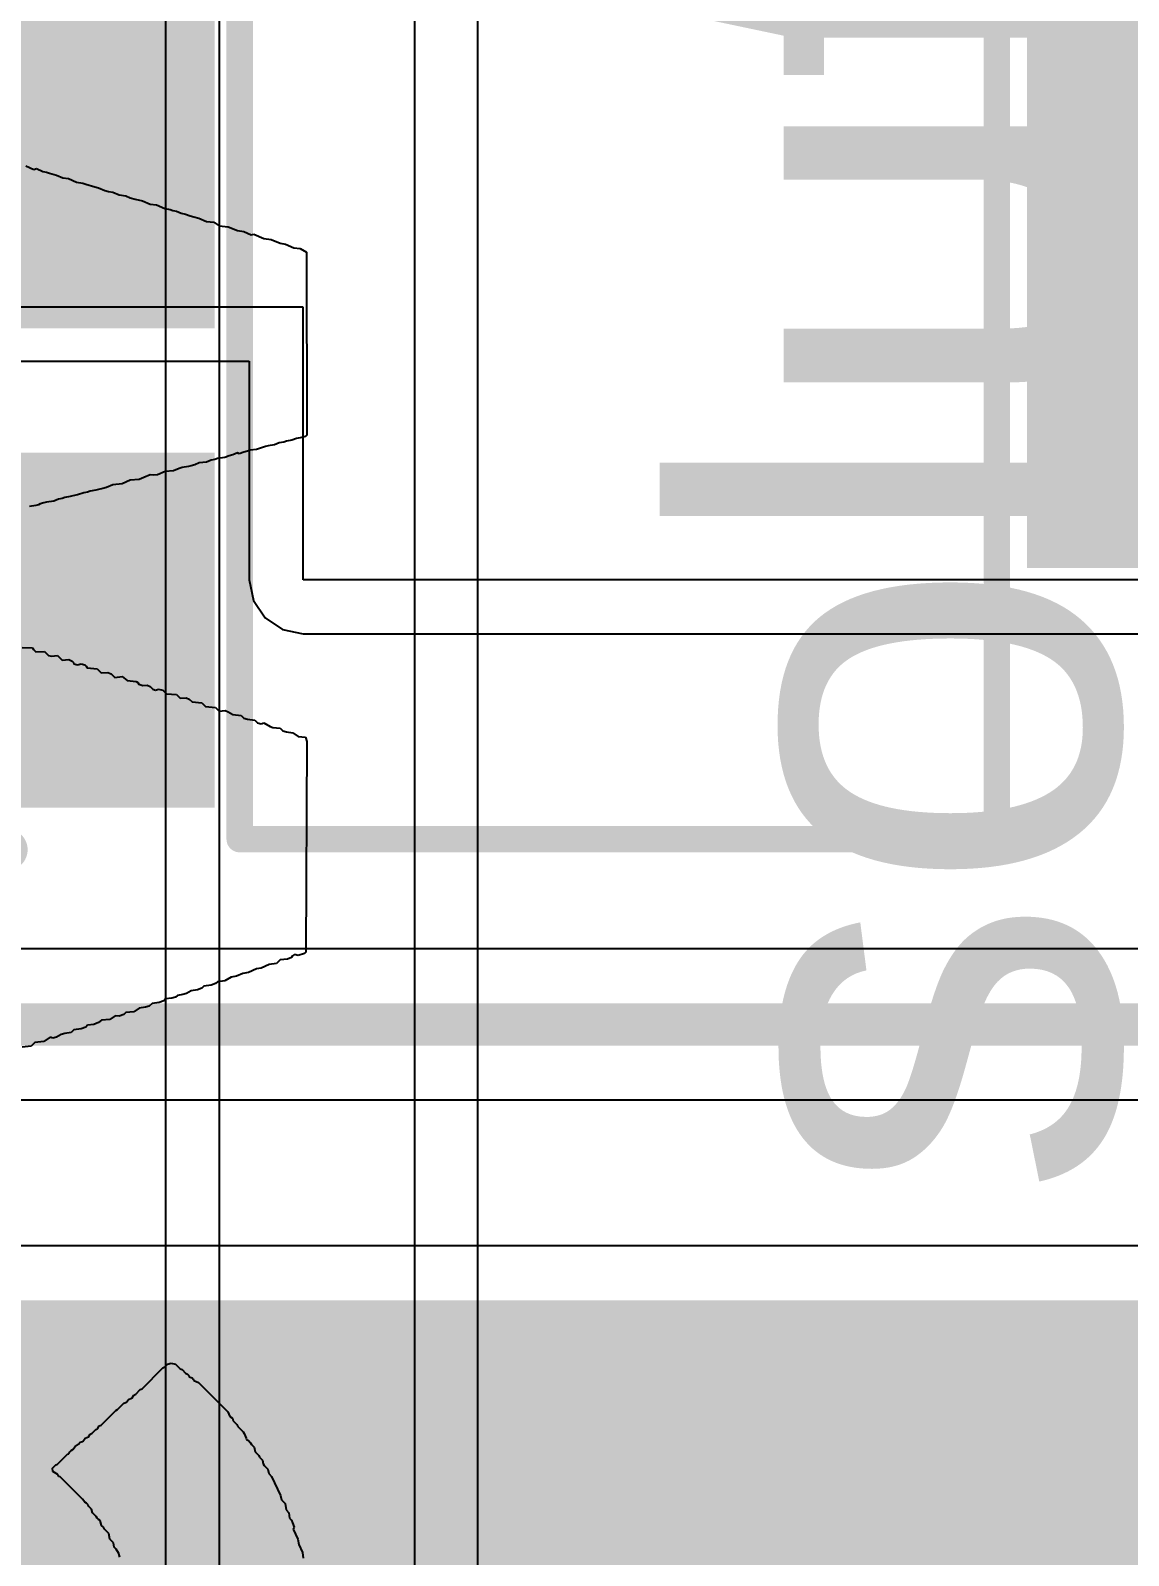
# Model space of a CAD drawing. Header units: inches. Extents: x 0 to 208, y 0 to 213.
# Drawn here: x 0.7735 to 0.9809, y 2.1997 to 2.4877 of the extents above; entities that cross this region are included whole.
import ezdxf

# ---------------------------------------------------------------- set-up
doc = ezdxf.new("R2010")
doc.units = ezdxf.units.IN
doc.header["$MEASUREMENT"] = 0
for name, color, linetype in [('Bottom Layer', 5, 'Continuous'), ('Bottom Overlay', 54, 'Continuous'), ('Bottom Paste', 16, 'Continuous'), ('Bottom Solder', 6, 'Continuous'), ('L3_SIG1', 76, 'Continuous'), ('L4_PWR', 90, 'Continuous'), ('Top Layer', 1, 'Continuous'), ('Top Overlay', 2, 'Continuous')]:
    doc.layers.add(name, color=color, linetype=linetype)
doc.styles.add('Arial', font='', dxfattribs={"height": 0.2})
doc.styles.get('Arial').set_extended_font_data('Arial')

# ---------------------------------------------------------------- blocks, each defined once
blk = doc.blocks.new('SOT__223_B_180')
at = {"layer": 'Bottom Layer'}
for points in [[(-0.12008, 0.15945), (-0.06102, 0.15945), (-0.06102, 0.08071), (-0.12008, 0.08071)], [(-0.02953, 0.15945), (0.02953, 0.15945), (0.02953, 0.08071), (-0.02953, 0.08071)], [(0.06102, 0.15945), (0.12008, 0.15945), (0.12008, 0.08071), (0.06102, 0.08071)], [(-0.0748, -0.08071), (0.0748, -0.08071), (0.0748, -0.15945), (-0.0748, -0.15945)]]:
    blk.add_hatch(color=5, dxfattribs=at).paths.add_polyline_path(points)
at = {"layer": 'Bottom Paste'}
for points in [[(-0.12008, 0.15945), (-0.06102, 0.15945), (-0.06102, 0.08071), (-0.12008, 0.08071)], [(-0.02953, 0.15945), (0.02953, 0.15945), (0.02953, 0.08071), (-0.02953, 0.08071)], [(0.06102, 0.15945), (0.12008, 0.15945), (0.12008, 0.08071), (0.06102, 0.08071)], [(-0.0748, -0.08071), (0.0748, -0.08071), (0.0748, -0.15945), (-0.0748, -0.15945)]]:
    blk.add_hatch(color=16, dxfattribs=at).paths.add_polyline_path(points)
at = {"layer": 'Bottom Solder'}
for points in [[(-0.12408, 0.16345), (-0.05702, 0.16345), (-0.05702, 0.07671), (-0.12408, 0.07671)], [(-0.03353, 0.16345), (0.03353, 0.16345), (0.03353, 0.07671), (-0.03353, 0.07671)], [(0.05702, 0.16345), (0.12408, 0.16345), (0.12408, 0.07671), (0.05702, 0.07671)], [(-0.0788, -0.07671), (0.0788, -0.07671), (0.0788, -0.16345), (-0.0788, -0.16345)]]:
    blk.add_hatch(color=6, dxfattribs=at).paths.add_polyline_path(points)
at = {"layer": 'Bottom Overlay'}
for points in [[(-0.132, 0.126, 0.00787, 0.00787, 0), (-0.127, 0.121, 0.00787, 0.00787, 0)], [(-0.132, 0.126, 0.00787, 0.00787, 0), (-0.132, 0.116, 0.00787, 0.00787, 0)], [(-0.127, 0.121, 0.00787, 0.00787, 0), (-0.132, 0.116, 0.00787, 0.00787, 0)], [(-0.13, 0.072, 0.005, 0.005, 0), (0.13, 0.072, 0.005, 0.005, 0)], [(-0.13, 0.072, 0.005, 0.005, 0), (-0.13, -0.071, 0.005, 0.005, 0)], [(0.13, 0.072, 0.005, 0.005, 0), (0.13, -0.071, 0.005, 0.005, 0)], [(-0.13, -0.071, 0.005, 0.005, 0), (0.13, -0.071, 0.005, 0.005, 0)]]:
    blk.add_lwpolyline(points, format="xyseb", dxfattribs=at)
for points in [[(-0.13397, 0.126, 0.00394, 0.00394, 1), (-0.13003, 0.126, 0.00394, 0.00394, 1)], [(-0.13397, 0.126, 0.00394, 0.00394, 1), (-0.13003, 0.126, 0.00394, 0.00394, 1)], [(-0.12897, 0.121, 0.00394, 0.00394, 1), (-0.12503, 0.121, 0.00394, 0.00394, 1)], [(-0.12897, 0.121, 0.00394, 0.00394, 1), (-0.12503, 0.121, 0.00394, 0.00394, 1)], [(-0.13397, 0.116, 0.00394, 0.00394, 1), (-0.13003, 0.116, 0.00394, 0.00394, 1)], [(-0.13397, 0.116, 0.00394, 0.00394, 1), (-0.13003, 0.116, 0.00394, 0.00394, 1)], [(-0.13125, 0.072, 0.0025, 0.0025, 1), (-0.12875, 0.072, 0.0025, 0.0025, 1)], [(-0.13125, 0.072, 0.0025, 0.0025, 1), (-0.12875, 0.072, 0.0025, 0.0025, 1)], [(0.12875, 0.072, 0.0025, 0.0025, 1), (0.13125, 0.072, 0.0025, 0.0025, 1)], [(0.12875, 0.072, 0.0025, 0.0025, 1), (0.13125, 0.072, 0.0025, 0.0025, 1)], [(-0.13125, -0.071, 0.0025, 0.0025, 1), (-0.12875, -0.071, 0.0025, 0.0025, 1)], [(-0.13125, -0.071, 0.0025, 0.0025, 1), (-0.12875, -0.071, 0.0025, 0.0025, 1)], [(0.12875, -0.071, 0.0025, 0.0025, 1), (0.13125, -0.071, 0.0025, 0.0025, 1)], [(0.12875, -0.071, 0.0025, 0.0025, 1), (0.13125, -0.071, 0.0025, 0.0025, 1)]]:
    blk.add_lwpolyline(points, format="xyseb", close=True, dxfattribs=at)

msp = doc.modelspace()

# ---------------------------------------------------------------- linework, layer by layer
at = {"layer": 'Bottom Layer'}
for p, q in [((0.825, 2.43547), (0.70776, 2.43547)), ((0.825, 2.384), (0.825, 2.43547)), ((0.71796, 2.42528), (0.8148, 2.42528)), ((0.8148, 2.42528), (0.8148, 2.384)), ((0.8148, 2.384), (0.81558, 2.3801)), ((1.08, 2.384), (0.825, 2.384)), ((0.81558, 2.3801), (0.81779, 2.37679)), ((0.81779, 2.37679), (0.8211, 2.37458)), ((0.8211, 2.37458), (0.825, 2.3738)), ((0.825, 2.3738), (1.08, 2.3738)), ((2.23724, 2.25817), (0.5872, 2.25817))]:
    msp.add_line(p, q, dxfattribs=at)
msp.add_lwpolyline([(0.53894, 2.22287, 0.05, 0.05, 0), (5.03359, 2.22287, 0.05, 0.05, 0)], format="xyseb", dxfattribs=at)
at = {"layer": 'L3_SIG1'}
for p, q in [((0.799, 2.656), (0.799, 2.0736)), ((0.8092, 2.0736), (0.8092, 2.656))]:
    msp.add_line(p, q, dxfattribs=at)
at = {"layer": 'L4_PWR'}
for p, q in [((0.846, 2.78693), (0.846, 1.73699)), ((0.858, 1.819), (0.858, 2.78693))]:
    msp.add_line(p, q, dxfattribs=at)
at = {"layer": 'Top Layer'}
for p, q in [((1.03843, 2.31427), (0.57052, 2.31427)), ((0.56461, 2.28573), (1.04043, 2.28573))]:
    msp.add_line(p, q, dxfattribs=at)
msp.add_lwpolyline([(0.56461, 2.3, 0.008, 0.008, 0), (1.056, 2.3, 0.008, 0.008, 0)], format="xyseb", dxfattribs=at)
at = {"layer": 'Top Overlay'}
for p, q in [((0.77258, 2.46217), (0.77413, 2.46148)), ((0.77413, 2.46148), (0.77464, 2.46165)), ((0.77464, 2.46165), (0.77584, 2.46114)), ((0.77584, 2.46114), (0.77653, 2.46097)), ((0.77653, 2.46097), (0.77704, 2.46079)), ((0.77704, 2.46079), (0.77842, 2.46045)), ((0.77842, 2.46045), (0.77962, 2.45994)), ((0.77962, 2.45994), (0.78065, 2.45977)), ((0.78065, 2.45977), (0.78219, 2.45908)), ((0.78219, 2.45908), (0.78339, 2.45891)), ((0.78339, 2.45891), (0.78391, 2.45874)), ((0.78391, 2.45874), (0.78562, 2.45822)), ((0.78562, 2.45822), (0.78631, 2.45805)), ((0.78631, 2.45805), (0.78751, 2.45753)), ((0.78751, 2.45753), (0.7882, 2.45736)), ((0.7882, 2.45736), (0.78906, 2.45719)), ((0.78906, 2.45719), (0.79026, 2.45668)), ((0.79026, 2.45668), (0.79146, 2.4565)), ((0.79146, 2.4565), (0.79232, 2.45616)), ((0.79232, 2.45616), (0.79326, 2.4559)), ((0.79326, 2.4559), (0.79463, 2.45556)), ((0.79463, 2.45556), (0.79609, 2.45496)), ((0.79609, 2.45496), (0.79729, 2.45479)), ((0.79729, 2.45479), (0.79884, 2.4541)), ((0.79884, 2.4541), (0.79987, 2.45393)), ((0.79987, 2.45393), (0.80038, 2.45376)), ((0.80038, 2.45376), (0.80107, 2.45359)), ((0.80107, 2.45359), (0.80193, 2.45324)), ((0.80193, 2.45324), (0.80278, 2.45307)), ((0.80278, 2.45307), (0.80364, 2.45273)), ((0.80364, 2.45273), (0.80433, 2.45256)), ((0.80433, 2.45256), (0.80527, 2.4523)), ((0.80527, 2.4523), (0.80673, 2.4517)), ((0.80673, 2.4517), (0.8081, 2.45153)), ((0.8081, 2.45153), (0.80913, 2.45084)), ((0.80913, 2.45084), (0.81085, 2.45067)), ((0.81085, 2.45067), (0.81257, 2.44998)), ((0.81257, 2.44998), (0.81377, 2.44981)), ((0.81377, 2.44981), (0.81514, 2.44913)), ((0.81514, 2.44913), (0.81566, 2.4493)), ((0.81566, 2.4493), (0.81754, 2.44844)), ((0.81754, 2.44844), (0.81892, 2.44827)), ((0.81892, 2.44827), (0.82063, 2.44758)), ((0.82063, 2.44758), (0.82166, 2.44741)), ((0.82166, 2.44741), (0.82321, 2.44672)), ((0.82321, 2.44672), (0.82441, 2.44655)), ((0.82441, 2.44655), (0.82561, 2.44586)), ((0.82561, 2.44586), (0.82569, 2.41129)), ((0.82569, 2.41129), (0.82544, 2.41103)), ((0.81497, 2.40845), (0.81445, 2.40828)), ((0.81617, 2.40863), (0.81497, 2.40845)), ((0.81694, 2.40888), (0.81617, 2.40863)), ((0.81789, 2.40914), (0.81694, 2.40888)), ((0.8184, 2.40931), (0.81789, 2.40914)), ((0.8196, 2.40948), (0.8184, 2.40931)), ((0.82046, 2.40983), (0.8196, 2.40948)), ((0.82132, 2.41), (0.82046, 2.40983)), ((0.82183, 2.41017), (0.82132, 2.41)), ((0.82286, 2.41034), (0.82183, 2.41017)), ((0.82372, 2.41068), (0.82286, 2.41034)), ((0.82475, 2.41086), (0.82372, 2.41068)), ((0.82544, 2.41103), (0.82475, 2.41086)), ((0.80381, 2.40554), (0.8033, 2.40537)), ((0.8045, 2.40571), (0.80381, 2.40554)), ((0.80536, 2.40605), (0.8045, 2.40571)), ((0.80673, 2.40622), (0.80536, 2.40605)), ((0.80759, 2.40657), (0.80673, 2.40622)), ((0.80828, 2.40674), (0.80759, 2.40657)), ((0.80879, 2.40691), (0.80828, 2.40674)), ((0.81016, 2.40708), (0.80879, 2.40691)), ((0.81102, 2.40742), (0.81016, 2.40708)), ((0.81171, 2.4076), (0.81102, 2.40742)), ((0.81257, 2.40794), (0.81171, 2.4076)), ((0.81291, 2.40777), (0.81257, 2.40794)), ((0.81377, 2.40811), (0.81291, 2.40777)), ((0.81445, 2.40828), (0.81377, 2.40811)), ((0.79232, 2.40279), (0.79077, 2.4021)), ((0.79403, 2.40296), (0.79232, 2.40279)), ((0.79489, 2.40331), (0.79403, 2.40296)), ((0.79609, 2.40382), (0.79489, 2.40331)), ((0.79669, 2.40373), (0.79609, 2.40382)), ((0.79746, 2.40382), (0.79669, 2.40373)), ((0.79892, 2.40442), (0.79746, 2.40382)), ((0.80047, 2.40459), (0.79892, 2.40442)), ((0.80158, 2.40502), (0.80047, 2.40459)), ((0.8021, 2.40519), (0.80158, 2.40502)), ((0.8033, 2.40537), (0.8021, 2.40519)), ((0.78099, 2.3997), (0.77996, 2.39953)), ((0.78151, 2.39987), (0.78099, 2.3997)), ((0.78236, 2.40005), (0.78151, 2.39987)), ((0.78356, 2.40039), (0.78236, 2.40005)), ((0.78425, 2.40056), (0.78356, 2.40039)), ((0.78477, 2.40073), (0.78425, 2.40056)), ((0.7858, 2.4009), (0.78477, 2.40073)), ((0.78631, 2.40107), (0.7858, 2.4009)), ((0.78717, 2.40125), (0.78631, 2.40107)), ((0.78785, 2.40142), (0.78717, 2.40125)), ((0.78906, 2.40193), (0.78785, 2.40142)), ((0.79077, 2.4021), (0.78906, 2.40193)), ((0.77447, 2.39799), (0.77327, 2.39781)), ((0.77498, 2.39816), (0.77447, 2.39799)), ((0.77533, 2.39833), (0.77498, 2.39816)), ((0.77601, 2.3985), (0.77533, 2.39833)), ((0.77653, 2.39867), (0.77601, 2.3985)), ((0.7779, 2.39884), (0.77653, 2.39867)), ((0.77876, 2.39919), (0.7779, 2.39884)), ((0.77945, 2.39936), (0.77876, 2.39919)), ((0.77996, 2.39953), (0.77945, 2.39936)), ((0.7719, 2.37121), (0.77387, 2.37113)), ((0.77387, 2.37113), (0.77404, 2.37079)), ((0.77404, 2.37079), (0.77447, 2.37036)), ((0.77447, 2.37036), (0.7761, 2.37044)), ((0.7761, 2.37044), (0.77687, 2.36967)), ((0.77687, 2.36967), (0.77747, 2.36958)), ((0.77747, 2.36958), (0.77859, 2.36967)), ((0.77859, 2.36967), (0.77945, 2.36881)), ((0.77945, 2.36881), (0.78073, 2.3689)), ((0.78073, 2.3689), (0.78133, 2.36864)), ((0.78133, 2.36864), (0.78159, 2.36838)), ((0.78159, 2.36838), (0.78168, 2.36813)), ((0.78168, 2.36813), (0.78236, 2.36795)), ((0.78236, 2.36795), (0.78305, 2.36813)), ((0.78305, 2.36813), (0.78374, 2.36795)), ((0.78374, 2.36795), (0.78399, 2.3677)), ((0.78399, 2.3677), (0.78417, 2.36735)), ((0.78417, 2.36735), (0.78605, 2.36718)), ((0.78605, 2.36718), (0.78683, 2.36641)), ((0.78683, 2.36641), (0.78811, 2.3665)), ((0.78811, 2.3665), (0.78871, 2.36624)), ((0.78871, 2.36624), (0.7894, 2.36555)), ((0.7894, 2.36555), (0.79077, 2.36572)), ((0.79077, 2.36572), (0.79172, 2.36495)), ((0.79172, 2.36495), (0.79343, 2.36478)), ((0.79343, 2.36478), (0.79378, 2.36461)), ((0.79378, 2.36461), (0.79395, 2.36426)), ((0.79395, 2.36426), (0.79472, 2.36401)), ((0.79472, 2.36401), (0.79549, 2.36409)), ((0.79549, 2.36409), (0.79609, 2.36384)), ((0.79609, 2.36384), (0.79661, 2.36332)), ((0.79661, 2.36332), (0.79712, 2.36315)), ((0.79712, 2.36315), (0.79764, 2.36332)), ((0.79764, 2.36332), (0.79849, 2.36315)), ((0.79849, 2.36315), (0.79918, 2.36246)), ((0.79918, 2.36246), (0.80107, 2.36229)), ((0.80107, 2.36229), (0.80176, 2.3616)), ((0.80176, 2.3616), (0.80287, 2.36169)), ((0.80287, 2.36169), (0.80347, 2.36143)), ((0.80347, 2.36143), (0.80399, 2.36092)), ((0.80399, 2.36092), (0.80587, 2.36075)), ((0.80587, 2.36075), (0.80656, 2.36006)), ((0.80656, 2.36006), (0.80845, 2.35989)), ((0.80845, 2.35989), (0.80913, 2.3592)), ((0.80913, 2.3592), (0.81025, 2.35929)), ((0.81025, 2.35929), (0.81085, 2.35903)), ((0.81085, 2.35903), (0.81171, 2.35852)), ((0.81171, 2.35852), (0.81325, 2.35834)), ((0.81325, 2.35834), (0.81377, 2.35783)), ((0.81377, 2.35783), (0.81445, 2.35766)), ((0.81445, 2.35766), (0.81583, 2.35749)), ((0.81583, 2.35749), (0.81634, 2.35697)), ((0.81634, 2.35697), (0.81703, 2.3568)), ((0.81703, 2.3568), (0.81754, 2.35697)), ((0.81754, 2.35697), (0.81874, 2.35628)), ((0.81874, 2.35628), (0.81926, 2.35611)), ((0.81926, 2.35611), (0.82063, 2.35594)), ((0.82063, 2.35594), (0.82115, 2.35543)), ((0.82115, 2.35543), (0.82183, 2.35526)), ((0.82183, 2.35526), (0.82303, 2.35508)), ((0.82303, 2.35508), (0.82406, 2.3544)), ((0.82406, 2.3544), (0.82544, 2.35423)), ((0.82544, 2.35423), (0.82569, 2.35345)), ((0.82569, 2.35345), (0.82552, 2.31364)), ((0.82527, 2.31338), (0.82406, 2.31304)), ((0.82552, 2.31364), (0.82527, 2.31338)), ((0.81617, 2.31047), (0.81463, 2.30978)), ((0.81703, 2.31064), (0.81617, 2.31047)), ((0.81857, 2.31132), (0.81703, 2.31064)), ((0.81995, 2.31149), (0.81857, 2.31132)), ((0.82063, 2.31218), (0.81995, 2.31149)), ((0.82201, 2.31235), (0.82063, 2.31218)), ((0.82278, 2.31261), (0.82201, 2.31235)), ((0.82295, 2.31295), (0.82278, 2.31261)), ((0.82338, 2.31321), (0.82295, 2.31295)), ((0.82406, 2.31304), (0.82338, 2.31321)), ((0.80845, 2.30772), (0.80759, 2.30738)), ((0.80879, 2.30806), (0.80845, 2.30772)), ((0.81016, 2.30823), (0.80879, 2.30806)), ((0.81137, 2.30892), (0.81016, 2.30823)), ((0.81239, 2.30909), (0.81137, 2.30892)), ((0.8136, 2.30961), (0.81239, 2.30909)), ((0.81463, 2.30978), (0.8136, 2.30961)), ((0.79901, 2.3048), (0.79867, 2.30446)), ((0.80021, 2.30497), (0.79901, 2.3048)), ((0.8009, 2.30515), (0.80021, 2.30497)), ((0.80124, 2.30549), (0.8009, 2.30515)), ((0.80227, 2.30566), (0.80124, 2.30549)), ((0.80296, 2.30583), (0.80227, 2.30566)), ((0.80381, 2.30635), (0.80296, 2.30583)), ((0.80502, 2.30652), (0.80381, 2.30635)), ((0.80587, 2.30686), (0.80502, 2.30652)), ((0.80622, 2.3072), (0.80587, 2.30686)), ((0.80759, 2.30738), (0.80622, 2.3072)), ((0.79112, 2.30188), (0.79026, 2.30154)), ((0.79146, 2.30223), (0.79112, 2.30188)), ((0.793, 2.3024), (0.79146, 2.30223)), ((0.79403, 2.30309), (0.793, 2.3024)), ((0.79523, 2.30326), (0.79403, 2.30309)), ((0.79592, 2.30343), (0.79523, 2.30326)), ((0.79644, 2.30394), (0.79592, 2.30343)), ((0.79781, 2.30412), (0.79644, 2.30394)), ((0.79867, 2.30446), (0.79781, 2.30412)), ((0.78168, 2.29897), (0.78116, 2.29845)), ((0.78305, 2.29914), (0.78168, 2.29897)), ((0.78391, 2.29948), (0.78305, 2.29914)), ((0.78425, 2.29983), (0.78391, 2.29948)), ((0.78545, 2.3), (0.78425, 2.29983)), ((0.78631, 2.30034), (0.78545, 2.3)), ((0.78691, 2.30077), (0.78631, 2.30034)), ((0.78846, 2.30094), (0.78691, 2.30077)), ((0.78949, 2.30163), (0.78846, 2.30094)), ((0.79026, 2.30154), (0.78949, 2.30163)), ((0.7743, 2.29656), (0.77361, 2.29588)), ((0.77601, 2.29674), (0.7743, 2.29656)), ((0.77722, 2.29759), (0.77601, 2.29674)), ((0.77773, 2.29742), (0.77722, 2.29759)), ((0.77842, 2.29759), (0.77773, 2.29742)), ((0.77927, 2.29811), (0.77842, 2.29759)), ((0.77996, 2.29828), (0.77927, 2.29811)), ((0.78116, 2.29845), (0.77996, 2.29828)), ((0.77361, 2.29588), (0.7719, 2.29571)), ((0.79884, 2.2353), (0.79935, 2.23582)), ((0.79935, 2.23582), (0.80004, 2.23599)), ((0.80004, 2.23599), (0.8009, 2.23582)), ((0.8009, 2.23582), (0.80176, 2.23496)), ((0.79455, 2.23118), (0.79849, 2.23513)), ((0.79849, 2.23513), (0.79884, 2.2353)), ((0.80176, 2.23496), (0.8021, 2.23479)), ((0.8021, 2.23479), (0.80278, 2.2341)), ((0.80278, 2.2341), (0.80313, 2.23393)), ((0.80313, 2.23393), (0.80339, 2.23367)), ((0.80339, 2.23367), (0.80347, 2.23341)), ((0.80347, 2.23341), (0.80399, 2.23324)), ((0.80399, 2.23324), (0.80424, 2.23298)), ((0.80424, 2.23298), (0.80433, 2.23273)), ((0.80433, 2.23273), (0.80519, 2.23238)), ((0.79266, 2.22947), (0.793, 2.22998)), ((0.793, 2.22998), (0.79335, 2.23015)), ((0.79335, 2.23015), (0.7942, 2.23101)), ((0.7942, 2.23101), (0.79455, 2.23118)), ((0.80519, 2.23238), (0.81076, 2.22681)), ((0.78683, 2.22432), (0.78957, 2.22706)), ((0.78957, 2.22706), (0.78991, 2.22723)), ((0.78991, 2.22723), (0.79112, 2.22844)), ((0.79112, 2.22844), (0.79163, 2.22861)), ((0.79163, 2.22861), (0.79197, 2.22912)), ((0.79197, 2.22912), (0.79257, 2.22938)), ((0.79257, 2.22938), (0.79266, 2.22947)), ((0.78614, 2.22363), (0.78648, 2.22415)), ((0.78648, 2.22415), (0.78683, 2.22432)), ((0.81076, 2.22681), (0.81111, 2.22595)), ((0.81111, 2.22595), (0.81162, 2.2256)), ((0.81162, 2.2256), (0.81179, 2.22509)), ((0.81179, 2.22509), (0.81248, 2.2244)), ((0.81248, 2.2244), (0.81265, 2.22406)), ((0.81265, 2.22406), (0.81368, 2.22303)), ((0.78288, 2.22106), (0.78339, 2.22123)), ((0.78339, 2.22123), (0.78382, 2.22183)), ((0.78382, 2.22183), (0.78442, 2.22209)), ((0.78442, 2.22209), (0.78477, 2.2226)), ((0.78477, 2.2226), (0.78511, 2.22277)), ((0.78511, 2.22277), (0.7858, 2.22346)), ((0.7858, 2.22346), (0.78614, 2.22363)), ((0.81368, 2.22303), (0.81385, 2.22269)), ((0.81385, 2.22269), (0.8142, 2.22183)), ((0.8142, 2.22183), (0.81428, 2.22157)), ((0.81428, 2.22157), (0.81463, 2.2214)), ((0.81463, 2.2214), (0.81505, 2.22097)), ((0.77859, 2.21694), (0.78048, 2.21883)), ((0.78048, 2.21883), (0.78073, 2.21891)), ((0.78073, 2.21891), (0.7809, 2.21925)), ((0.7809, 2.21925), (0.78116, 2.21951)), ((0.78116, 2.21951), (0.78151, 2.21968)), ((0.78151, 2.21968), (0.78193, 2.22028)), ((0.78193, 2.22028), (0.78253, 2.22071)), ((0.78253, 2.22071), (0.78288, 2.22106)), ((0.81505, 2.22097), (0.81523, 2.22063)), ((0.81523, 2.22063), (0.81574, 2.22011)), ((0.81574, 2.22011), (0.81591, 2.21925)), ((0.81591, 2.21925), (0.8166, 2.21857)), ((0.8166, 2.21857), (0.81677, 2.21823)), ((0.81677, 2.21823), (0.81729, 2.21771)), ((0.77764, 2.21617), (0.77824, 2.21677)), ((0.77773, 2.21557), (0.77764, 2.21617)), ((0.77867, 2.21496), (0.77773, 2.21557)), ((0.77824, 2.21677), (0.77859, 2.21694)), ((0.81729, 2.21771), (0.81746, 2.21702)), ((0.81746, 2.21702), (0.81763, 2.21668)), ((0.81763, 2.21668), (0.81832, 2.21599)), ((0.81832, 2.21599), (0.81849, 2.21514)), ((0.77885, 2.21462), (0.77867, 2.21496)), ((0.7791, 2.21454), (0.77885, 2.21462)), ((0.78331, 2.21033), (0.7791, 2.21454)), ((0.81849, 2.21514), (0.819, 2.21462)), ((0.819, 2.21462), (0.82072, 2.21102)), ((0.78374, 2.20973), (0.78331, 2.21033)), ((0.78408, 2.20956), (0.78374, 2.20973)), ((0.78434, 2.2093), (0.78408, 2.20956)), ((0.82072, 2.21102), (0.82089, 2.21016)), ((0.82089, 2.21016), (0.82158, 2.20947)), ((0.78451, 2.20896), (0.78434, 2.2093)), ((0.78502, 2.20844), (0.78451, 2.20896)), ((0.78519, 2.20776), (0.78502, 2.20844)), ((0.78588, 2.20707), (0.78519, 2.20776)), ((0.78605, 2.20673), (0.78588, 2.20707)), ((0.78631, 2.20647), (0.78605, 2.20673)), ((0.82158, 2.20947), (0.82175, 2.20827)), ((0.82175, 2.20827), (0.82226, 2.20776)), ((0.82226, 2.20776), (0.82243, 2.20673)), ((0.82243, 2.20673), (0.82278, 2.20638)), ((0.78665, 2.2063), (0.78631, 2.20647)), ((0.78691, 2.20535), (0.78665, 2.2063)), ((0.78725, 2.20501), (0.78691, 2.20535)), ((0.78743, 2.20467), (0.78725, 2.20501)), ((0.78828, 2.20381), (0.78743, 2.20467)), ((0.78846, 2.20278), (0.78828, 2.20381)), ((0.82278, 2.20638), (0.82295, 2.20587)), ((0.82295, 2.20587), (0.82329, 2.20501)), ((0.82329, 2.20501), (0.82312, 2.20467)), ((0.82312, 2.20467), (0.82398, 2.20278)), ((0.78914, 2.20209), (0.78846, 2.20278)), ((0.78931, 2.20124), (0.78914, 2.20209)), ((0.78966, 2.20089), (0.78931, 2.20124)), ((0.82398, 2.20278), (0.82415, 2.20175)), ((0.82415, 2.20175), (0.82484, 2.20021)), ((0.79017, 2.20003), (0.78966, 2.20089)), ((0.79034, 2.19935), (0.79017, 2.20003)), ((0.82484, 2.20021), (0.82501, 2.19918))]:
    msp.add_line(p, q, dxfattribs=at)

# ---------------------------------------------------------------- block references
at = {"rotation": 90}
msp.add_blockref('SOT__223_B_180', (0.885, 2.465), dxfattribs=at)

# ---------------------------------------------------------------- texts
at = {"layer": 'Top Overlay', "style": 'Arial'}
for s, p in [('solutions', (0.97885, 2.26711)), ('Digital', (0.97418, 1.91336))]:
    msp.add_text(s, height=0.082157, rotation=90, dxfattribs=at).set_placement(p)

doc.saveas('drawing.dxf')
